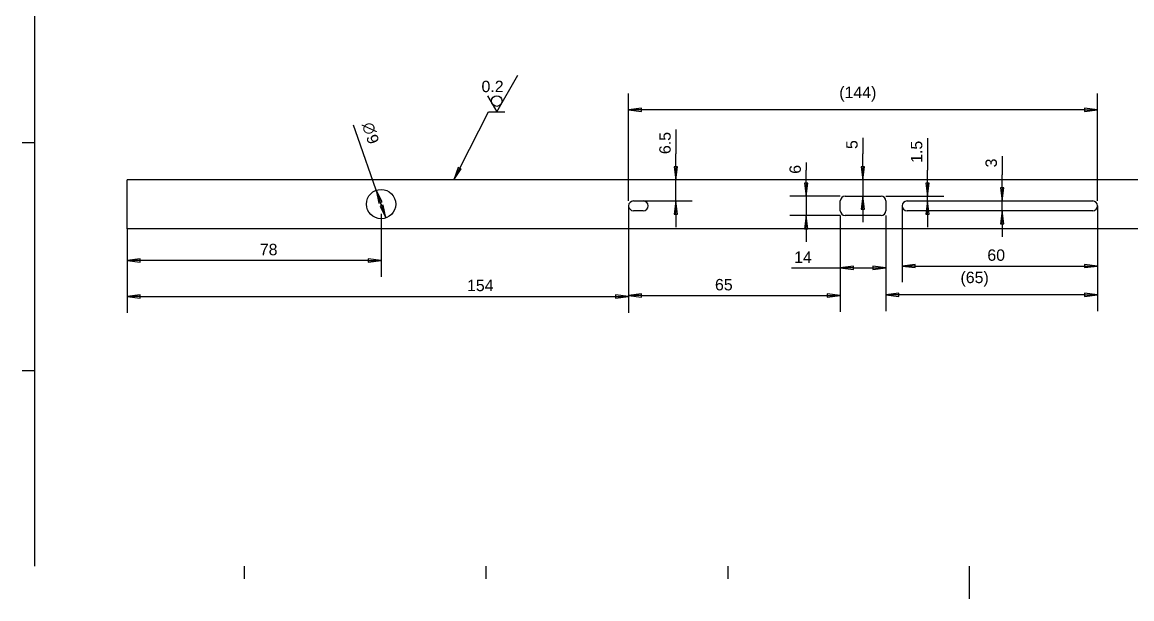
# Paper-space layout 'Layout1' of a CAD drawing. Extents: x 0 to 594, y 0 to 420.
# Drawn here: x 6.1 to 346.8, y 0 to 177 of the extents above; entities that cross this region are included whole.
import ezdxf

# ---------------------------------------------------------------- set-up
doc = ezdxf.new("R2010")
doc.units = 0
doc.header["$LTSCALE"] = 0.4
doc.layers.get('0').update_dxf_attribs({"linetype": 'CONTINUOUS'})
for name, color, linetype in [('可见边', 7, 'CONTINUOUS'), ('尺寸', 7, 'CONTINUOUS'), ('指引线', 7, 'CONTINUOUS'), ('草图线', 7, 'CONTINUOUS')]:
    doc.layers.add(name, color=color, linetype=linetype)
doc.styles.add('文本样式10', font='Aigdt___.ttf')
doc.styles.add('文本样式7', font='ARIAL.TTF')

# ---------------------------------------------------------------- blocks, each defined once
blk = doc.blocks.new('DEFAULT_BORDER')
at = {"layer": '草图线', "color": 7, "linetype": 'CONTINUOUS'}
for points in [[(10, 10), (10, 410)], [(10, 140), (6.1, 140)], [(10, 70), (6.1, 70)], [(74.25, 10), (74.25, 6.1)], [(148.5, 10), (148.5, 6.1)], [(222.75, 10), (222.75, 6.1)], [(297, 0), (297, 10)]]:
    blk.add_lwpolyline(points, dxfattribs=at).dxf.unprotected_set("ltscale", 0)
blk = doc.blocks.new('二维转换符号1')
at = {"color": 18}
for points in [[(116.59, 121.81), (114.8, 125.42), (115.65, 121.48), (116.59, 121.81)], [(115.98, 120.54), (117.78, 116.93), (116.92, 120.87), (115.98, 120.54)]]:
    blk.add_solid(points, dxfattribs=at)
at = {"layer": '尺寸', "color": 7, "linetype": 'CONTINUOUS'}
for p, q in [((109.14, 141.56), (107.79, 145.41)), ((114.8, 125.42), (109.14, 141.56)), ((116.12, 121.65), (114.8, 125.42)), ((116.59, 121.81), (114.8, 125.42)), ((114.8, 125.42), (115.65, 121.48)), ((115.65, 121.48), (116.59, 121.81)), ((116.92, 120.87), (115.98, 120.54)), ((115.98, 120.54), (117.78, 116.93)), ((116.45, 120.7), (116.12, 121.65)), ((116.45, 120.7), (117.78, 116.93)), ((117.78, 116.93), (116.92, 120.87))]:
    blk.add_line(p, q, dxfattribs=at)
for points in [[(116.59, 121.81), (114.8, 125.42)], [(115.98, 120.54), (117.78, 116.93)]]:
    blk.add_lwpolyline(points, dxfattribs=at)
blk = doc.blocks.new('二维转换符号2')
at = {"color": 18}
for points in [[(306.47, 126.12), (306.97, 122.12), (307.47, 126.12), (306.47, 126.12)], [(307.47, 115.12), (306.97, 119.12), (306.47, 115.12), (307.47, 115.12)]]:
    blk.add_solid(points, dxfattribs=at)
at = {"layer": '尺寸', "color": 7, "linetype": 'CONTINUOUS'}
for p, q in [((306.97, 135.89), (306.97, 130.12)), ((306.97, 126.12), (306.97, 130.12)), ((306.47, 126.12), (306.97, 122.12)), ((307.47, 126.12), (306.47, 126.12)), ((306.97, 126.12), (306.97, 122.12)), ((306.97, 122.12), (307.47, 126.12)), ((306.97, 119.12), (306.97, 122.12)), ((306.97, 119.12), (306.47, 115.12)), ((306.97, 115.12), (306.97, 119.12)), ((307.47, 115.12), (306.97, 119.12)), ((306.47, 115.12), (307.47, 115.12)), ((306.97, 115.12), (306.97, 111.12))]:
    blk.add_line(p, q, dxfattribs=at)
for points in [[(306.47, 126.12), (306.97, 122.12)], [(307.47, 115.12), (306.97, 119.12)]]:
    blk.add_lwpolyline(points, dxfattribs=at)
blk = doc.blocks.new('二维转换符号3')
at = {"color": 18}
for points in [[(261.29, 102.12), (257.29, 101.62), (261.29, 101.12), (261.29, 102.12)], [(267.29, 101.12), (271.29, 101.62), (267.29, 102.12), (267.29, 101.12)]]:
    blk.add_solid(points, dxfattribs=at)
at = {"layer": '尺寸', "color": 7, "linetype": 'CONTINUOUS'}
for p, q in [((257.29, 117.62), (257.29, 96.62)), ((271.29, 117.62), (271.29, 96.62)), ((242.35, 101.62), (257.29, 101.62)), ((261.29, 102.12), (257.29, 101.62)), ((261.29, 101.62), (257.29, 101.62)), ((257.29, 101.62), (261.29, 101.12)), ((261.29, 101.12), (261.29, 102.12)), ((261.29, 101.62), (267.29, 101.62)), ((271.29, 101.62), (267.29, 102.12)), ((267.29, 102.12), (267.29, 101.12)), ((267.29, 101.62), (271.29, 101.62)), ((267.29, 101.12), (271.29, 101.62))]:
    blk.add_line(p, q, dxfattribs=at)
for points in [[(261.29, 102.12), (257.29, 101.62)], [(267.29, 101.12), (271.29, 101.62)]]:
    blk.add_lwpolyline(points, dxfattribs=at)
blk = doc.blocks.new('二维转换符号4')
at = {"color": 18}
for points in [[(196.29, 93.58), (192.29, 93.08), (196.29, 92.58), (196.29, 93.58)], [(253.29, 92.58), (257.29, 93.08), (253.29, 93.58), (253.29, 92.58)]]:
    blk.add_solid(points, dxfattribs=at)
at = {"layer": '尺寸', "color": 7, "linetype": 'CONTINUOUS'}
for p, q in [((192.29, 119.12), (192.29, 88.08)), ((257.29, 117.62), (257.29, 88.08)), ((196.29, 93.58), (192.29, 93.08)), ((196.29, 93.08), (192.29, 93.08)), ((192.29, 93.08), (196.29, 92.58)), ((196.29, 92.58), (196.29, 93.58)), ((196.29, 93.08), (253.29, 93.08)), ((257.29, 93.08), (253.29, 93.58)), ((253.29, 93.58), (253.29, 92.58)), ((253.29, 93.08), (257.29, 93.08)), ((253.29, 92.58), (257.29, 93.08))]:
    blk.add_line(p, q, dxfattribs=at)
for points in [[(196.29, 93.58), (192.29, 93.08)], [(253.29, 92.58), (257.29, 93.08)]]:
    blk.add_lwpolyline(points, dxfattribs=at)
blk = doc.blocks.new('二维转换符号5')
at = {"color": 18}
for points in [[(246.29, 127.62), (246.79, 123.62), (247.29, 127.62), (246.29, 127.62)], [(247.29, 113.62), (246.79, 117.62), (246.29, 113.62), (247.29, 113.62)]]:
    blk.add_solid(points, dxfattribs=at)
at = {"layer": '尺寸', "color": 7, "linetype": 'CONTINUOUS'}
for p, q in [((246.79, 133.93), (246.79, 131.62)), ((246.79, 127.62), (246.79, 131.62)), ((246.29, 127.62), (246.79, 123.62)), ((247.29, 127.62), (246.29, 127.62)), ((246.79, 127.62), (246.79, 123.62)), ((246.79, 123.62), (247.29, 127.62)), ((257.29, 123.62), (241.79, 123.62)), ((246.79, 123.62), (246.79, 117.62)), ((257.29, 117.62), (241.79, 117.62)), ((246.79, 117.62), (246.29, 113.62)), ((246.79, 113.62), (246.79, 117.62)), ((247.29, 113.62), (246.79, 117.62)), ((246.29, 113.62), (247.29, 113.62)), ((246.79, 113.62), (246.79, 109.62))]:
    blk.add_line(p, q, dxfattribs=at)
for points in [[(246.29, 127.62), (246.79, 123.62)], [(247.29, 113.62), (246.79, 117.62)]]:
    blk.add_lwpolyline(points, dxfattribs=at)
blk = doc.blocks.new('二维转换符号6')
at = {"color": 18}
for points in [[(283.56, 127.62), (284.06, 123.62), (284.56, 127.62), (283.56, 127.62)], [(284.56, 118.12), (284.06, 122.12), (283.56, 118.12), (284.56, 118.12)]]:
    blk.add_solid(points, dxfattribs=at)
at = {"layer": '尺寸', "color": 7, "linetype": 'CONTINUOUS'}
for p, q in [((284.06, 141.36), (284.06, 131.62)), ((284.06, 127.62), (284.06, 131.62)), ((283.56, 127.62), (284.06, 123.62)), ((284.56, 127.62), (283.56, 127.62)), ((284.06, 127.62), (284.06, 123.62)), ((284.06, 123.62), (284.56, 127.62)), ((271.29, 123.62), (289.06, 123.62)), ((284.06, 122.12), (284.06, 123.62)), ((284.06, 122.12), (283.56, 118.12)), ((284.06, 118.12), (284.06, 122.12)), ((284.56, 118.12), (284.06, 122.12)), ((283.56, 118.12), (284.56, 118.12)), ((284.06, 118.12), (284.06, 114.12))]:
    blk.add_line(p, q, dxfattribs=at)
for points in [[(283.56, 127.62), (284.06, 123.62)], [(284.56, 118.12), (284.06, 122.12)]]:
    blk.add_lwpolyline(points, dxfattribs=at)
blk = doc.blocks.new('二维转换符号7')
at = {"color": 18}
for points in [[(196.29, 150.62), (192.29, 150.12), (196.29, 149.62), (196.29, 150.62)], [(332.29, 149.62), (336.29, 150.12), (332.29, 150.62), (332.29, 149.62)]]:
    blk.add_solid(points, dxfattribs=at)
at = {"layer": '尺寸', "color": 7, "linetype": 'CONTINUOUS'}
for p, q in [((192.29, 122.12), (192.29, 155.12)), ((336.29, 122.12), (336.29, 155.12)), ((196.29, 150.62), (192.29, 150.12)), ((196.29, 150.12), (192.29, 150.12)), ((192.29, 150.12), (196.29, 149.62)), ((196.29, 149.62), (196.29, 150.62)), ((332.29, 150.12), (196.29, 150.12)), ((336.29, 150.12), (332.29, 150.62)), ((332.29, 150.62), (332.29, 149.62)), ((332.29, 150.12), (336.29, 150.12)), ((332.29, 149.62), (336.29, 150.12))]:
    blk.add_line(p, q, dxfattribs=at)
for points in [[(196.29, 150.62), (192.29, 150.12)], [(332.29, 149.62), (336.29, 150.12)]]:
    blk.add_lwpolyline(points, dxfattribs=at)
blk = doc.blocks.new('二维转换符号8')
at = {"color": 18}
for points in [[(275.29, 93.82), (271.29, 93.32), (275.29, 92.82), (275.29, 93.82)], [(332.29, 92.82), (336.29, 93.32), (332.29, 93.82), (332.29, 92.82)]]:
    blk.add_solid(points, dxfattribs=at)
at = {"layer": '尺寸', "color": 7, "linetype": 'CONTINUOUS'}
for p, q in [((271.29, 117.62), (271.29, 88.32)), ((336.29, 119.12), (336.29, 88.32)), ((275.29, 93.82), (271.29, 93.32)), ((275.29, 93.32), (271.29, 93.32)), ((271.29, 93.32), (275.29, 92.82)), ((275.29, 92.82), (275.29, 93.82)), ((332.29, 93.32), (275.29, 93.32)), ((336.29, 93.32), (332.29, 93.82)), ((332.29, 93.82), (332.29, 92.82)), ((332.29, 93.32), (336.29, 93.32)), ((332.29, 92.82), (336.29, 93.32))]:
    blk.add_line(p, q, dxfattribs=at)
for points in [[(275.29, 93.82), (271.29, 93.32)], [(332.29, 92.82), (336.29, 93.32)]]:
    blk.add_lwpolyline(points, dxfattribs=at)
blk = doc.blocks.new('二维转换符号46')
at = {"color": 18}
for points in [[(42.29, 104.36), (38.29, 103.86), (42.29, 103.36), (42.29, 104.36)], [(112.29, 103.36), (116.29, 103.86), (112.29, 104.36), (112.29, 103.36)]]:
    blk.add_solid(points, dxfattribs=at)
at = {"layer": '尺寸', "color": 7, "linetype": 'CONTINUOUS'}
for p, q in [((116.29, 121.17), (116.29, 120.54)), ((116.29, 118.15), (116.29, 98.86)), ((38.29, 113.62), (38.29, 98.86)), ((42.29, 104.36), (38.29, 103.86)), ((42.29, 103.86), (38.29, 103.86)), ((38.29, 103.86), (42.29, 103.36)), ((42.29, 103.36), (42.29, 104.36)), ((112.29, 103.86), (42.29, 103.86)), ((116.29, 103.86), (112.29, 104.36)), ((112.29, 104.36), (112.29, 103.36)), ((112.29, 103.86), (116.29, 103.86)), ((112.29, 103.36), (116.29, 103.86))]:
    blk.add_line(p, q, dxfattribs=at)
for points in [[(42.29, 104.36), (38.29, 103.86)], [(112.29, 103.36), (116.29, 103.86)]]:
    blk.add_lwpolyline(points, dxfattribs=at)
blk = doc.blocks.new('二维转换符号47')
at = {"color": 18}
for points in [[(42.29, 93.33), (38.29, 92.83), (42.29, 92.33), (42.29, 93.33)], [(188.29, 92.33), (192.29, 92.83), (188.29, 93.33), (188.29, 92.33)]]:
    blk.add_solid(points, dxfattribs=at)
at = {"layer": '尺寸', "color": 7, "linetype": 'CONTINUOUS'}
for p, q in [((192.29, 120.62), (192.29, 87.83)), ((38.29, 113.62), (38.29, 87.83)), ((42.29, 93.33), (38.29, 92.83)), ((42.29, 92.83), (38.29, 92.83)), ((38.29, 92.83), (42.29, 92.33)), ((42.29, 92.33), (42.29, 93.33)), ((42.29, 92.83), (188.29, 92.83)), ((192.29, 92.83), (188.29, 93.33)), ((188.29, 93.33), (188.29, 92.33)), ((188.29, 92.83), (192.29, 92.83)), ((188.29, 92.33), (192.29, 92.83))]:
    blk.add_line(p, q, dxfattribs=at)
for points in [[(42.29, 93.33), (38.29, 92.83)], [(188.29, 92.33), (192.29, 92.83)]]:
    blk.add_lwpolyline(points, dxfattribs=at)
blk = doc.blocks.new('二维转换符号48')
at = {"color": 18}
for points in [[(280.29, 102.65), (276.29, 102.15), (280.29, 101.65), (280.29, 102.65)], [(332.29, 101.65), (336.29, 102.15), (332.29, 102.65), (332.29, 101.65)]]:
    blk.add_solid(points, dxfattribs=at)
at = {"layer": '尺寸', "color": 7, "linetype": 'CONTINUOUS'}
for p, q in [((276.29, 120.62), (276.29, 97.15)), ((336.29, 120.62), (336.29, 97.15)), ((280.29, 102.65), (276.29, 102.15)), ((280.29, 101.65), (280.29, 102.65)), ((336.29, 102.15), (332.29, 102.65)), ((332.29, 102.65), (332.29, 101.65)), ((280.29, 102.15), (276.29, 102.15)), ((276.29, 102.15), (280.29, 101.65)), ((280.29, 102.15), (332.29, 102.15)), ((332.29, 102.15), (336.29, 102.15)), ((332.29, 101.65), (336.29, 102.15))]:
    blk.add_line(p, q, dxfattribs=at)
for points in [[(280.29, 102.65), (276.29, 102.15)], [(332.29, 101.65), (336.29, 102.15)]]:
    blk.add_lwpolyline(points, dxfattribs=at)
blk = doc.blocks.new('二维转换符号51')
at = {"color": 18}
for points in [[(263.7, 132.62), (264.2, 128.62), (264.7, 132.62), (263.7, 132.62)], [(264.7, 119.62), (264.2, 123.62), (263.7, 119.62), (264.7, 119.62)]]:
    blk.add_solid(points, dxfattribs=at)
at = {"layer": '尺寸', "color": 7, "linetype": 'CONTINUOUS'}
for p, q in [((264.2, 141.53), (264.2, 136.62)), ((264.2, 132.62), (264.2, 136.62)), ((263.7, 132.62), (264.2, 128.62)), ((264.7, 132.62), (263.7, 132.62)), ((264.2, 132.62), (264.2, 128.62)), ((264.2, 128.62), (264.7, 132.62)), ((264.2, 128.62), (264.2, 123.62)), ((264.2, 123.62), (263.7, 119.62)), ((264.2, 119.62), (264.2, 123.62)), ((264.7, 119.62), (264.2, 123.62)), ((263.7, 119.62), (264.7, 119.62)), ((264.2, 119.62), (264.2, 115.62))]:
    blk.add_line(p, q, dxfattribs=at)
for points in [[(263.7, 132.62), (264.2, 128.62)], [(264.7, 119.62), (264.2, 123.62)]]:
    blk.add_lwpolyline(points, dxfattribs=at)
blk = doc.blocks.new('二维转换符号52')
at = {"color": 18}
for points in [[(206.32, 132.62), (206.82, 128.62), (207.32, 132.62), (206.32, 132.62)], [(207.32, 118.12), (206.82, 122.12), (206.32, 118.12), (207.32, 118.12)]]:
    blk.add_solid(points, dxfattribs=at)
at = {"layer": '尺寸', "color": 7, "linetype": 'CONTINUOUS'}
for p, q in [((206.82, 144.06), (206.82, 136.62)), ((206.82, 132.62), (206.82, 136.62)), ((206.32, 132.62), (206.82, 128.62)), ((207.32, 132.62), (206.32, 132.62)), ((206.82, 132.62), (206.82, 128.62)), ((206.82, 128.62), (207.32, 132.62)), ((206.82, 122.12), (206.82, 128.62)), ((196.79, 122.12), (211.82, 122.12)), ((206.82, 122.12), (206.32, 118.12)), ((206.82, 118.12), (206.82, 122.12)), ((207.32, 118.12), (206.82, 122.12)), ((206.32, 118.12), (207.32, 118.12)), ((206.82, 118.12), (206.82, 114.12))]:
    blk.add_line(p, q, dxfattribs=at)
for points in [[(206.32, 132.62), (206.82, 128.62)], [(207.32, 118.12), (206.82, 122.12)]]:
    blk.add_lwpolyline(points, dxfattribs=at)
blk = doc.blocks.new('二维转换符号70')
at = {"color": 18}
blk.add_solid([(140, 132.41), (138.62, 128.62), (140.89, 131.95), (140, 132.41)], dxfattribs=at)
at = {"layer": '指引线', "color": 7, "linetype": 'CONTINUOUS'}
for p, q in [((151.81, 149.53), (158.28, 160.73)), ((148.99, 154.43), (151.81, 149.53)), ((140.44, 132.18), (149.31, 149.52)), ((149.31, 149.52), (154.31, 149.52)), ((140, 132.41), (138.62, 128.62)), ((140.44, 132.18), (138.62, 128.62)), ((138.62, 128.62), (140.89, 131.95)), ((140.89, 131.95), (140, 132.41))]:
    blk.add_line(p, q, dxfattribs=at)
blk.add_lwpolyline([(140, 132.41), (138.62, 128.62)], dxfattribs=at)
blk.add_circle((151.81, 152.8), 1.63, dxfattribs=at)

psp = doc.layouts.get("Layout1")

# ---------------------------------------------------------------- linework, layer by layer
at = {"layer": '可见边', "color": 7, "linetype": 'CONTINUOUS'}
for p, q in [((38.29, 113.62), (38.29, 128.62)), ((398.29, 128.62), (38.29, 128.62)), ((258.79, 123.62), (269.79, 123.62)), ((193.79, 122.12), (196.79, 122.12)), ((257.29, 119.12), (257.29, 122.12)), ((271.29, 122.12), (271.29, 119.12)), ((277.79, 122.12), (334.79, 122.12)), ((196.79, 119.12), (193.79, 119.12)), ((269.79, 117.62), (258.79, 117.62)), ((334.79, 119.12), (277.79, 119.12)), ((398.29, 113.62), (38.29, 113.62))]:
    psp.add_line(p, q, dxfattribs=at).dxf.unprotected_set("ltscale", 0)
psp.add_circle((116.29, 121.17), 4.5, dxfattribs=at).dxf.unprotected_set("ltscale", 0)
for centre, start, end in [((258.79, 122.12), 90, 180), ((269.79, 122.12), 0, 90), ((193.79, 120.62), 90, 270), ((196.79, 120.62), 270, 90), ((277.79, 120.62), 90, 270), ((334.79, 120.62), 270, 90), ((258.79, 119.12), 180, 270), ((269.79, 119.12), 270, 360)]:
    psp.add_arc(centre, 1.5, start, end, dxfattribs=at).dxf.unprotected_set("ltscale", 0)

# ---------------------------------------------------------------- block references
psp.add_blockref('DEFAULT_BORDER', (0, 0))
at = {"layer": '尺寸'}
for name in ['二维转换符号7', '二维转换符号1', '二维转换符号52', '二维转换符号51', '二维转换符号6', '二维转换符号5', '二维转换符号2', '二维转换符号46', '二维转换符号47', '二维转换符号48', '二维转换符号4', '二维转换符号3', '二维转换符号8']:
    psp.add_blockref(name, (0, 0), dxfattribs=at)
at = {"layer": '指引线'}
psp.add_blockref('二维转换符号70', (0, 0), dxfattribs=at)

# ---------------------------------------------------------------- texts
at = {"layer": '尺寸', "color": 7, "linetype": 'CONTINUOUS', "char_height": 3.5, "attachment_point": 7, "style": '文本样式7'}
for s, insert in [('(144)', (256.96, 152.65)), ('78', (79.05, 105.42)), ('14', (243.1, 103.12)), ('60', (302.43, 103.71)), ('(65)', (294.18, 95.85)), ('154', (142.67, 94.39)), ('65', (218.81, 94.63))]:
    psp.add_mtext(s, dxfattribs=dict(at, insert=insert))
at = {"layer": '尺寸', "color": 7, "linetype": 'CONTINUOUS', "char_height": 3.5, "attachment_point": 7}
for s, insert, rotation, style in [('\\fAIGDT|b0|i0|p0;n', (110.28, 145.48), 289.3213, '文本样式10'), ('6.5', (205.26, 136.51), 90, '文本样式7'), ('9', (111.58, 141.78), 289.3213, '文本样式7'), ('5', (262.64, 138.06), 90, '文本样式7'), ('1.5', (282.5, 133.81), 90, '文本样式7'), ('6', (245.23, 130.46), 90, '文本样式7'), ('3', (305.41, 132.42), 90, '文本样式7')]:
    psp.add_mtext(s, dxfattribs=dict(at, insert=insert, rotation=rotation, style=style))
at = {"layer": '指引线', "color": 7, "linetype": 'CONTINUOUS', "insert": (147.12, 155.48), "char_height": 3.5, "attachment_point": 7, "style": '文本样式7'}
psp.add_mtext('0.2', dxfattribs=at)

doc.saveas('drawing.dxf')
